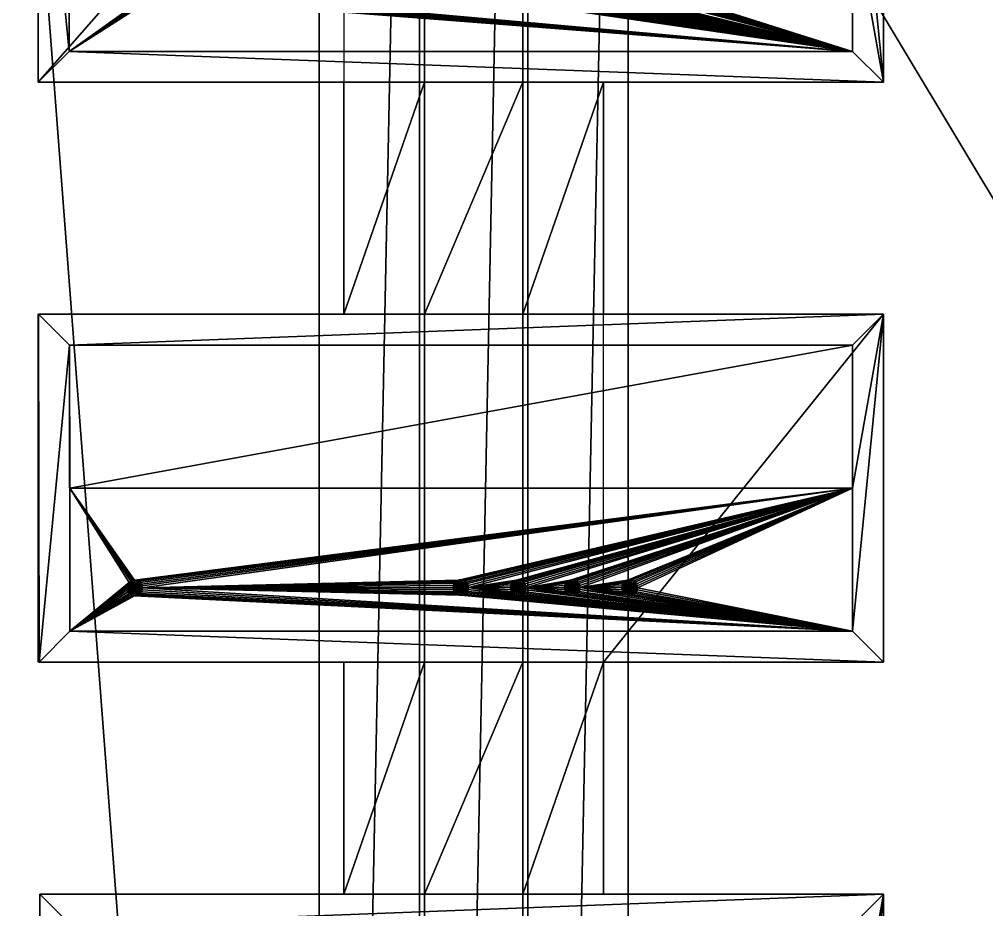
# Model space of a CAD drawing. Header units: millimetres. Extents: x -2 to 845, y -2 to 957.
# Drawn here: x 116.2 to 241.4, y 462 to 577.1 of the extents above; entities that cross this region are included whole.
import ezdxf

# ---------------------------------------------------------------- set-up
doc = ezdxf.new("R2010")
doc.units = ezdxf.units.MM
doc.header["$LTSCALE"] = 25.4

msp = doc.modelspace()

# ---------------------------------------------------------------- linework, layer by layer
for p, q in [((168, 120, 105), (168, 759, 105)), ((168.63, 758.37, 106), (168.63, 120.63, 106)), ((181.37, 120.63, 106), (181.37, 758.37, 106)), ((182, 759, 105), (182, 120, 105)), ((195, 729, 85), (195, 120, 85)), ((195, 729, 105), (195, 120, 105)), ((195, 729, 105), (195, 120, 105)), ((195, 729, 85), (195, 120, 85)), ((155, 120, 85), (155, 644, 85)), ((155, 120, 105), (155, 644, 105)), ((155, 120, 105), (155, 644, 105)), ((155, 120, 85), (155, 644, 85)), ((118.66, 614, 110), (118.66, 569, 110)), ((118.66, 614, 110), (118.66, 569, 110)), ((118.66, 614, 224), (118.66, 569, 224)), ((118.66, 614, 224), (118.66, 569, 224)), ((158.2, 614, 110), (158.2, 569, 110)), ((228, 569, 110), (228, 614, 110)), ((228, 569, 224), (228, 614, 224)), ((228, 569, 224), (228, 614, 224)), ((122.66, 591.5, 225), (122.66, 573, 225)), ((122.66, 591.5, 224), (122.66, 573, 224)), ((122.66, 591.5, 225), (122.66, 573, 225)), ((122.66, 591.5, 224), (122.66, 573, 224)), ((224, 573, 225), (224, 591.5, 225)), ((224, 573, 224), (224, 591.5, 224)), ((224, 573, 225), (224, 591.5, 225)), ((224, 573, 224), (224, 591.5, 224)), ((122.66, 573, 225), (224, 573, 225)), ((122.66, 573, 224), (224, 573, 224)), ((122.66, 573, 225), (224, 573, 225)), ((122.66, 573, 225), (122.66, 573, 224)), ((122.66, 573, 224), (224, 573, 224)), ((122.66, 573, 225), (122.66, 573, 224)), ((224, 573, 225), (224, 573, 224)), ((224, 573, 225), (224, 573, 224)), ((118.66, 569, 110), (158.2, 569, 110)), ((118.66, 569, 110), (158.2, 569, 110)), ((118.66, 569, 110), (118.66, 569, 224)), ((118.66, 569, 224), (228, 569, 224)), ((118.66, 569, 110), (118.66, 569, 224)), ((118.66, 569, 224), (228, 569, 224)), ((158.2, 569, 110), (168.63, 569, 110)), ((158.2, 569, 110), (158.2, 539, 110)), ((158.2, 569, 110), (168.63, 569, 110)), ((168.63, 569, 110), (181.37, 569, 110)), ((168.63, 569, 110), (168.63, 539, 110)), ((168.63, 569, 110), (168.63, 539, 110)), ((168.63, 569, 110), (181.37, 569, 110)), ((181.37, 569, 110), (191.77, 569, 110)), ((181.37, 539, 110), (181.37, 569, 110)), ((181.37, 539, 110), (181.37, 569, 110)), ((181.37, 569, 110), (191.77, 569, 110)), ((191.77, 569, 110), (228, 569, 110)), ((191.77, 539, 110), (191.77, 569, 110)), ((228, 569, 110), (228, 569, 224)), ((228, 569, 110), (228, 569, 224)), ((118.66, 494, 110), (118.66, 539, 110)), ((118.66, 539, 110), (118.7, 539, 110)), ((118.77, 494, 110), (118.7, 539, 110)), ((118.77, 494, 110), (118.7, 539, 110)), ((118.7, 539, 110), (118.7, 539, 224)), ((118.77, 494, 224), (118.7, 539, 224)), ((118.7, 539, 110), (158.2, 539, 110)), ((118.7, 539, 224), (228, 539, 224)), ((118.7, 539, 110), (118.7, 539, 224)), ((118.7, 539, 224), (228, 539, 224)), ((118.77, 494, 224), (118.7, 539, 224)), ((158.2, 539, 110), (168.63, 539, 110)), ((158.2, 539, 110), (168.63, 539, 110)), ((168.63, 539, 110), (181.37, 539, 110)), ((168.63, 539, 110), (181.37, 539, 110)), ((181.37, 539, 110), (191.77, 539, 110)), ((181.37, 539, 110), (191.77, 539, 110)), ((191.77, 494, 110), (191.77, 539, 110)), ((191.77, 539, 110), (228, 539, 110)), ((191.77, 539, 110), (228, 539, 110)), ((228, 539, 110), (228, 494, 110)), ((228, 539, 110), (228, 494, 110)), ((228, 539, 110), (228, 539, 224)), ((228, 539, 224), (228, 494, 224)), ((228, 539, 110), (228, 539, 224)), ((228, 539, 224), (228, 494, 224)), ((122.71, 535, 225), (122.74, 516.5, 225)), ((224, 535, 225), (122.71, 535, 225)), ((224, 535, 224), (122.71, 535, 224)), ((122.71, 535, 224), (122.74, 516.5, 224)), ((224, 535, 225), (122.71, 535, 225)), ((122.71, 535, 225), (122.71, 535, 224)), ((224, 535, 224), (122.71, 535, 224)), ((122.71, 535, 225), (122.74, 516.5, 225)), ((122.71, 535, 224), (122.74, 516.5, 224)), ((122.71, 535, 225), (122.71, 535, 224)), ((224, 516.5, 225), (224, 535, 225)), ((224, 516.5, 224), (224, 535, 224)), ((224, 535, 225), (224, 535, 224)), ((224, 516.5, 225), (224, 535, 225)), ((224, 535, 225), (224, 535, 224)), ((224, 516.5, 224), (224, 535, 224)), ((122.74, 516.5, 225), (122.77, 498, 225)), ((122.74, 516.5, 225), (224, 516.5, 225)), ((122.74, 516.5, 225), (224, 516.5, 225)), ((122.74, 516.5, 224), (122.77, 498, 224)), ((122.74, 516.5, 225), (122.74, 516.5, 224)), ((122.74, 516.5, 225), (122.77, 498, 225)), ((122.74, 516.5, 224), (122.77, 498, 224)), ((122.74, 516.5, 225), (122.74, 516.5, 224)), ((224, 498, 225), (224, 516.5, 225)), ((224, 498, 224), (224, 516.5, 224)), ((224, 498, 225), (224, 516.5, 225)), ((224, 516.5, 225), (224, 516.5, 224)), ((224, 498, 224), (224, 516.5, 224)), ((224, 516.5, 225), (224, 516.5, 224)), ((122.77, 498, 225), (224, 498, 225)), ((122.77, 498, 224), (224, 498, 224)), ((122.77, 498, 225), (122.77, 498, 224)), ((122.77, 498, 225), (224, 498, 225)), ((122.77, 498, 224), (224, 498, 224)), ((122.77, 498, 225), (122.77, 498, 224)), ((224, 498, 225), (224, 498, 224)), ((224, 498, 225), (224, 498, 224)), ((118.77, 494, 110), (118.66, 494, 110)), ((118.77, 494, 110), (118.77, 494, 224)), ((228, 494, 224), (118.77, 494, 224)), ((158.2, 494, 110), (118.77, 494, 110)), ((118.77, 494, 110), (118.77, 494, 224)), ((228, 494, 224), (118.77, 494, 224)), ((158.2, 494, 110), (158.2, 464, 110)), ((168.63, 494, 110), (158.2, 494, 110)), ((168.63, 494, 110), (158.2, 494, 110)), ((168.63, 494, 110), (168.63, 464, 110)), ((181.37, 494, 110), (168.63, 494, 110)), ((168.63, 494, 110), (168.63, 464, 110)), ((181.37, 494, 110), (168.63, 494, 110)), ((181.37, 464, 110), (181.37, 494, 110)), ((191.77, 494, 110), (181.37, 494, 110)), ((181.37, 464, 110), (181.37, 494, 110)), ((191.77, 494, 110), (181.37, 494, 110)), ((228, 494, 110), (191.77, 494, 110)), ((191.77, 464, 110), (191.77, 494, 110)), ((228, 494, 110), (191.77, 494, 110)), ((228, 494, 110), (228, 494, 224)), ((228, 494, 110), (228, 494, 224)), ((118.89, 419, 110), (118.89, 464, 110)), ((118.89, 464, 110), (118.89, 464, 224)), ((118.89, 419, 224), (118.89, 464, 224)), ((118.89, 464, 224), (228, 464, 224)), ((118.89, 464, 110), (118.89, 464, 224)), ((118.89, 464, 110), (158.2, 464, 110)), ((118.89, 419, 224), (118.89, 464, 224)), ((118.89, 464, 224), (228, 464, 224)), ((158.2, 464, 110), (168.63, 464, 110)), ((158.2, 464, 110), (168.63, 464, 110)), ((168.63, 464, 110), (181.37, 464, 110)), ((168.63, 464, 110), (181.37, 464, 110)), ((181.37, 464, 110), (191.77, 464, 110)), ((181.37, 464, 110), (191.77, 464, 110)), ((191.77, 464, 110), (228, 464, 110)), ((228, 464, 110), (228, 419, 110)), ((228, 464, 224), (228, 419, 224)), ((228, 464, 110), (228, 464, 224)), ((228, 464, 110), (228, 464, 224)), ((228, 464, 224), (228, 419, 224))]:
    msp.add_line(p, q)
at = {"extrusion": (0, 0, -1)}
for centre in [(-131.14, 503.6, -225), (-131.14, 503.6, -225), (-173.34, 503.66, -225), (-173.34, 503.66, -225), (-180.75, 503.62, -225), (-180.75, 503.62, -225), (-187.76, 503.66, -225), (-187.76, 503.66, -225), (-195.17, 503.62, -225), (-195.17, 503.62, -225)]:
    msp.add_circle(centre, 1, dxfattribs=at)

# ---------------------------------------------------------------- meshes
mesh = msp.add_polyface()
corners = [(0, -2, -2), (545, 50, -2), (0, 957, -2), (670, -2, -2), (590, 50, -2), (670, 50, -2), (670, 0, -2), (670, 955, -2), (845, 957, -2), (545, 905, -2), (590, 905, -2), (670, 905, -2), (845, 955, -2)]
mesh.append_faces([[corners[k] for k in face] for face in [(5, 3, 6), (7, 10, 11), (8, 7, 12)]], dxfattribs={"vtx0": -1})
mesh.append_faces([[corners[k] for k in face] for face in [(0, 1, 2), (1, 3, 4), (4, 3, 5), (2, 7, 8), (9, 2, 1)]], dxfattribs={"vtx0": -1, "vtx1": -1})
mesh.append_faces([[corners[k] for k in face] for face in [(7, 2, 9)]], dxfattribs={"vtx0": -1, "vtx1": -1, "vtx2": -1})
mesh.append_faces([[corners[k] for k in face] for face in [(1, 0, 3), (7, 9, 10)]], dxfattribs={"vtx0": -1, "vtx2": -1})
mesh = msp.add_polyface()
corners = [(590, -2, 25), (130, 35, 25), (130, -2, 25), (505, 50, 25), (545, 50, 25), (505, 905, 25), (590, 50, 25), (100, 920, 25), (100, 905, 25), (130, 920, 25), (130, 955, 25), (590, 955, 25), (545, 905, 25), (590, 905, 25), (100, 50, 25), (100, 35, 25)]
mesh.append_faces([[corners[k] for k in face] for face in [(0, 1, 2), (4, 0, 6), (5, 7, 8), (11, 12, 13), (1, 14, 15)]], dxfattribs={"vtx0": -1})
mesh.append_faces([[corners[k] for k in face] for face in [(3, 4, 5), (7, 5, 9), (9, 5, 10), (10, 5, 11), (12, 5, 4), (14, 1, 3)]], dxfattribs={"vtx0": -1, "vtx1": -1})
mesh.append_faces([[corners[k] for k in face] for face in [(1, 0, 3), (3, 0, 4), (11, 5, 12)]], dxfattribs={"vtx0": -1, "vtx1": -1, "vtx2": -1})
mesh = msp.add_polyface()
corners = [(0, 760, 85), (0, 270, 85), (0, 759, 85), (15, 270, 85), (115, 729, 85), (155, 760, 85), (15, 120, 85), (15, 119, 85), (155, 729, 85), (115, 644, 85), (155, 119, 85), (155, 644, 85), (155, 120, 85)]
mesh.append_faces([[corners[k] for k in face] for face in [(0, 1, 2), (4, 5, 8), (10, 11, 12)]], dxfattribs={"vtx0": -1})
mesh.append_faces([[corners[k] for k in face] for face in [(1, 0, 3), (3, 4, 6), (6, 4, 7), (7, 9, 10), (9, 7, 4)]], dxfattribs={"vtx0": -1, "vtx1": -1})
mesh.append_faces([[corners[k] for k in face] for face in [(3, 0, 4)]], dxfattribs={"vtx0": -1, "vtx1": -1, "vtx2": -1})
mesh.append_faces([[corners[k] for k in face] for face in [(4, 0, 5), (10, 9, 11)]], dxfattribs={"vtx0": -1, "vtx2": -1})
mesh = msp.add_polyface()
corners = [(168, 760, 105), (155, 729, 105), (155, 760, 105), (155, 644, 105), (155, 120, 105), (168, 120, 105), (168, 759, 105)]
mesh.append_faces([[corners[k] for k in face] for face in [(0, 1, 2), (5, 0, 6)]], dxfattribs={"vtx0": -1})
mesh.append_faces([[corners[k] for k in face] for face in [(1, 0, 3), (3, 0, 4), (4, 0, 5)]], dxfattribs={"vtx0": -1, "vtx1": -1})
mesh = msp.add_polyface()
corners = [(195, 760, 105), (182, 759, 105), (182, 760, 105), (182, 120, 105), (195, 120, 105), (195, 729, 105)]
mesh.append_faces([[corners[k] for k in face] for face in [(0, 1, 2), (4, 0, 5)]], dxfattribs={"vtx0": -1})
mesh.append_faces([[corners[k] for k in face] for face in [(1, 0, 3), (3, 0, 4)]], dxfattribs={"vtx0": -1, "vtx1": -1})
mesh = msp.add_polyface()
corners = [(651, 760, 85), (195, 729, 85), (195, 760, 85), (195, 120, 85), (650, 120, 85), (651, 120, 85)]
mesh.append_faces([[corners[k] for k in face] for face in [(0, 1, 2), (4, 0, 5)]], dxfattribs={"vtx0": -1})
mesh.append_faces([[corners[k] for k in face] for face in [(1, 0, 3), (3, 0, 4)]], dxfattribs={"vtx0": -1, "vtx1": -1})
mesh = msp.add_polyface()
corners = [(181.37, 758.37, 106), (168.63, 120.63, 106), (168.63, 758.37, 106), (181.37, 120.63, 106)]
mesh.append_faces([[corners[k] for k in face] for face in [(0, 1, 2), (1, 0, 3)]], dxfattribs={"vtx0": -1})
mesh = msp.add_polyface()
corners = [(195, 120, 105), (195, 119, 85), (195, 119, 105), (195, 120, 85), (195, 729, 105), (195, 729, 85)]
mesh.append_faces([[corners[k] for k in face] for face in [(0, 1, 2), (3, 4, 5)]], dxfattribs={"vtx0": -1})
mesh.append_faces([[corners[k] for k in face] for face in [(1, 0, 3)]], dxfattribs={"vtx0": -1, "vtx1": -1})
mesh.append_faces([[corners[k] for k in face] for face in [(3, 0, 4)]], dxfattribs={"vtx0": -1, "vtx2": -1})
mesh = msp.add_polyface()
corners = [(155, 120, 85), (155, 119, 105), (155, 119, 85), (155, 120, 105), (155, 644, 85), (155, 644, 105)]
mesh.append_faces([[corners[k] for k in face] for face in [(0, 1, 2), (3, 4, 5)]], dxfattribs={"vtx0": -1})
mesh.append_faces([[corners[k] for k in face] for face in [(1, 0, 3)]], dxfattribs={"vtx0": -1, "vtx1": -1})
mesh.append_faces([[corners[k] for k in face] for face in [(3, 0, 4)]], dxfattribs={"vtx0": -1, "vtx2": -1})
mesh = msp.add_polyface()
corners = [(158.2, 614, 110), (118.66, 569, 110), (118.66, 614, 110), (158.2, 569, 110)]
mesh.append_faces([[corners[k] for k in face] for face in [(0, 1, 2), (1, 0, 3)]], dxfattribs={"vtx0": -1})
mesh = msp.add_polyface()
corners = [(118.66, 614, 224), (118.66, 569, 110), (118.66, 569, 224), (118.66, 614, 110)]
mesh.append_faces([[corners[k] for k in face] for face in [(0, 1, 2), (1, 0, 3)]], dxfattribs={"vtx0": -1})
mesh = msp.add_polyface()
corners = [(118.66, 569, 224), (122.66, 573, 224), (118.66, 614, 224), (228, 569, 224), (224, 573, 224), (224, 591.5, 224), (224, 610, 224), (122.66, 610, 224), (228, 614, 224), (122.66, 591.5, 224)]
mesh.append_faces([[corners[k] for k in face] for face in [(7, 1, 9)]], dxfattribs={"vtx0": -1})
mesh.append_faces([[corners[k] for k in face] for face in [(0, 1, 2), (1, 3, 4), (4, 3, 5), (5, 3, 6), (2, 7, 8), (8, 6, 3)]], dxfattribs={"vtx0": -1, "vtx1": -1})
mesh.append_faces([[corners[k] for k in face] for face in [(7, 2, 1)]], dxfattribs={"vtx0": -1, "vtx1": -1, "vtx2": -1})
mesh.append_faces([[corners[k] for k in face] for face in [(1, 0, 3), (8, 7, 6)]], dxfattribs={"vtx0": -1, "vtx2": -1})
mesh = msp.add_polyface()
corners = [(228, 614, 224), (228, 569, 110), (228, 569, 224), (228, 614, 110)]
mesh.append_faces([[corners[k] for k in face] for face in [(0, 1, 2), (1, 0, 3)]], dxfattribs={"vtx0": -1})
mesh = msp.add_polyface()
corners = [(122.66, 573, 225), (132.9, 580.3, 225), (122.66, 591.5, 225), (133.11, 580.14, 225), (133.35, 580.04, 225), (133.61, 580.01, 225), (224, 573, 225), (132.74, 580.51, 225), (132.64, 580.75, 225), (132.61, 581.01, 225), (133.87, 580.04, 225), (134.11, 580.14, 225), (134.32, 580.3, 225), (134.48, 580.51, 225), (134.58, 580.75, 225), (134.61, 581.01, 225), (175.55, 580.1, 225), (175.31, 580.2, 225), (175.1, 580.36, 225), (174.94, 580.57, 225), (174.84, 580.81, 225), (174.81, 581.07, 225), (175.81, 580.07, 225), (176.07, 580.1, 225), (176.31, 580.2, 225), (176.52, 580.36, 225), (176.68, 580.57, 225), (176.78, 580.81, 225), (176.81, 581.07, 225), (182.96, 580.06, 225), (182.72, 580.16, 225), (182.52, 580.32, 225), (182.36, 580.52, 225), (182.26, 580.77, 225), (182.22, 581.02, 225), (183.22, 580.02, 225), (183.48, 580.06, 225), (183.72, 580.16, 225), (183.93, 580.32, 225), (184.09, 580.52, 225), (184.19, 580.77, 225), (184.22, 581.02, 225), (189.97, 580.1, 225), (189.73, 580.2, 225), (189.52, 580.36, 225), (189.36, 580.57, 225), (189.26, 580.81, 225), (189.23, 581.07, 225), (190.23, 580.07, 225), (190.49, 580.1, 225), (190.73, 580.2, 225), (190.94, 580.36, 225), (191.1, 580.57, 225), (191.2, 580.81, 225), (191.23, 581.07, 225), (197.38, 580.06, 225), (197.14, 580.16, 225), (196.94, 580.32, 225), (196.78, 580.52, 225), (196.68, 580.77, 225), (196.64, 581.02, 225), (197.64, 580.02, 225), (197.9, 580.06, 225), (198.14, 580.16, 225), (198.35, 580.32, 225), (198.51, 580.52, 225), (198.61, 580.77, 225), (198.64, 581.02, 225), (133.61, 582.01, 225), (224, 591.5, 225), (133.35, 581.97, 225), (133.11, 581.87, 225), (132.9, 581.71, 225), (132.74, 581.51, 225), (132.64, 581.27, 225), (133.87, 581.97, 225), (134.11, 581.87, 225), (134.32, 581.71, 225), (134.48, 581.51, 225), (134.58, 581.27, 225), (175.55, 582.03, 225), (175.31, 581.93, 225), (175.1, 581.77, 225), (174.94, 581.57, 225), (174.84, 581.33, 225), (175.81, 582.07, 225), (176.07, 582.03, 225), (176.31, 581.93, 225), (176.52, 581.77, 225), (176.68, 581.57, 225), (176.78, 581.33, 225), (182.96, 581.99, 225), (182.72, 581.89, 225), (182.52, 581.73, 225), (182.36, 581.52, 225), (182.26, 581.28, 225), (183.22, 582.02, 225), (183.48, 581.99, 225), (183.72, 581.89, 225), (183.93, 581.73, 225), (184.09, 581.52, 225), (184.19, 581.28, 225), (189.97, 582.03, 225), (189.73, 581.93, 225), (189.52, 581.77, 225), (189.36, 581.57, 225), (189.26, 581.33, 225), (190.23, 582.07, 225), (190.49, 582.03, 225), (190.73, 581.93, 225), (190.94, 581.77, 225), (191.1, 581.57, 225), (191.2, 581.33, 225), (197.38, 581.99, 225), (197.14, 581.89, 225), (196.94, 581.73, 225), (196.78, 581.52, 225), (196.68, 581.28, 225), (197.64, 582.02, 225), (197.9, 581.99, 225), (198.14, 581.89, 225), (198.35, 581.73, 225), (198.51, 581.52, 225), (198.61, 581.28, 225)]
mesh.append_faces([[corners[k] for k in face] for face in [(0, 1, 2), (1, 0, 3), (3, 0, 4), (4, 0, 5), (5, 6, 10), (10, 6, 11), (11, 6, 12), (12, 6, 13), (13, 6, 14), (14, 6, 15), (16, 6, 22), (22, 6, 23), (23, 6, 24), (24, 6, 25), (25, 6, 26), (26, 6, 27), (27, 6, 28), (29, 6, 35), (35, 6, 36), (36, 6, 37), (37, 6, 38), (38, 6, 39), (39, 6, 40), (40, 6, 41), (42, 6, 48), (48, 6, 49), (49, 6, 50), (50, 6, 51), (51, 6, 52), (52, 6, 53), (53, 6, 54), (55, 6, 61), (61, 6, 62), (62, 6, 63), (63, 6, 64), (64, 6, 65), (65, 6, 66), (66, 6, 67), (2, 68, 69), (68, 2, 70), (70, 2, 71), (71, 2, 72), (72, 2, 73), (73, 2, 74), (74, 2, 9), (80, 15, 81), (81, 15, 82), (82, 15, 83), (83, 15, 84), (84, 15, 21), (91, 28, 92), (92, 28, 93), (93, 28, 94), (94, 28, 95), (95, 28, 34), (102, 41, 103), (103, 41, 104), (104, 41, 105), (105, 41, 106), (106, 41, 47), (113, 54, 114), (114, 54, 115), (115, 54, 116), (116, 54, 117), (117, 54, 60), (69, 67, 6)]], dxfattribs={"vtx0": -1, "vtx1": -1})
mesh.append_faces([[corners[k] for k in face] for face in [(15, 6, 16), (28, 6, 29), (41, 6, 42), (54, 6, 55), (69, 15, 80), (69, 28, 91), (69, 41, 102), (69, 54, 113)]], dxfattribs={"vtx0": -1, "vtx1": -1, "vtx2": -1})
mesh.append_faces([[corners[k] for k in face] for face in [(5, 0, 6), (2, 1, 7), (2, 7, 8), (2, 8, 9), (15, 16, 17), (15, 17, 18), (15, 18, 19), (15, 19, 20), (15, 20, 21), (28, 29, 30), (28, 30, 31), (28, 31, 32), (28, 32, 33), (28, 33, 34), (41, 42, 43), (41, 43, 44), (41, 44, 45), (41, 45, 46), (41, 46, 47), (54, 55, 56), (54, 56, 57), (54, 57, 58), (54, 58, 59), (54, 59, 60), (69, 68, 75), (69, 75, 76), (69, 76, 77), (69, 77, 78), (69, 78, 79), (69, 79, 15), (69, 80, 85), (69, 85, 86), (69, 86, 87), (69, 87, 88), (69, 88, 89), (69, 89, 90), (69, 90, 28), (69, 91, 96), (69, 96, 97), (69, 97, 98), (69, 98, 99), (69, 99, 100), (69, 100, 101), (69, 101, 41), (69, 102, 107), (69, 107, 108), (69, 108, 109), (69, 109, 110), (69, 110, 111), (69, 111, 112), (69, 112, 54), (69, 113, 118), (69, 118, 119), (69, 119, 120), (69, 120, 121), (69, 121, 122), (69, 122, 123), (69, 123, 67)]], dxfattribs={"vtx0": -1, "vtx2": -1})
mesh = msp.add_polyface()
corners = [(122.66, 591.5, 225), (122.66, 573, 224), (122.66, 573, 225), (122.66, 591.5, 224)]
mesh.append_faces([[corners[k] for k in face] for face in [(0, 1, 2), (1, 0, 3)]], dxfattribs={"vtx0": -1})
mesh = msp.add_polyface()
corners = [(224, 591.5, 224), (224, 573, 225), (224, 573, 224), (224, 591.5, 225)]
mesh.append_faces([[corners[k] for k in face] for face in [(0, 1, 2), (1, 0, 3)]], dxfattribs={"vtx0": -1})
mesh = msp.add_polyface()
corners = [(224, 573, 225), (122.66, 573, 224), (224, 573, 224), (122.66, 573, 225)]
mesh.append_faces([[corners[k] for k in face] for face in [(0, 1, 2), (1, 0, 3)]], dxfattribs={"vtx0": -1})
mesh = msp.add_polyface()
corners = [(118.66, 569, 224), (158.2, 569, 110), (118.66, 569, 110), (168.63, 569, 110), (181.37, 569, 110), (191.77, 569, 110), (228, 569, 110), (228, 569, 224)]
mesh.append_faces([[corners[k] for k in face] for face in [(0, 1, 2), (6, 0, 7)]], dxfattribs={"vtx0": -1})
mesh.append_faces([[corners[k] for k in face] for face in [(1, 0, 3), (3, 0, 4), (4, 0, 5), (5, 0, 6)]], dxfattribs={"vtx0": -1, "vtx1": -1})
mesh = msp.add_polyface()
corners = [(168.63, 569, 110), (158.2, 539, 110), (158.2, 569, 110), (168.63, 539, 110)]
mesh.append_faces([[corners[k] for k in face] for face in [(0, 1, 2), (1, 0, 3)]], dxfattribs={"vtx0": -1})
mesh = msp.add_polyface()
corners = [(181.37, 569, 110), (168.63, 539, 110), (168.63, 569, 110), (181.37, 539, 110)]
mesh.append_faces([[corners[k] for k in face] for face in [(0, 1, 2), (1, 0, 3)]], dxfattribs={"vtx0": -1})
mesh = msp.add_polyface()
corners = [(191.77, 569, 110), (181.37, 539, 110), (181.37, 569, 110), (191.77, 539, 110)]
mesh.append_faces([[corners[k] for k in face] for face in [(0, 1, 2), (1, 0, 3)]], dxfattribs={"vtx0": -1})
mesh = msp.add_polyface()
corners = [(118.7, 539, 110), (118.66, 494, 110), (118.66, 539, 110), (118.77, 494, 110)]
mesh.append_faces([[corners[k] for k in face] for face in [(0, 1, 2), (1, 0, 3)]], dxfattribs={"vtx0": -1})
mesh = msp.add_polyface()
corners = [(118.7, 539, 110), (118.77, 494, 224), (118.77, 494, 110), (118.7, 539, 224)]
mesh.append_faces([[corners[k] for k in face] for face in [(0, 1, 2), (1, 0, 3)]], dxfattribs={"vtx0": -1})
mesh = msp.add_polyface()
corners = [(228, 539, 224), (191.77, 539, 110), (228, 539, 110), (181.37, 539, 110), (168.63, 539, 110), (158.2, 539, 110), (118.7, 539, 110), (118.7, 539, 224)]
mesh.append_faces([[corners[k] for k in face] for face in [(0, 1, 2), (6, 0, 7)]], dxfattribs={"vtx0": -1})
mesh.append_faces([[corners[k] for k in face] for face in [(1, 0, 3), (3, 0, 4), (4, 0, 5), (5, 0, 6)]], dxfattribs={"vtx0": -1, "vtx1": -1})
mesh = msp.add_polyface()
corners = [(118.7, 539, 224), (122.71, 535, 224), (118.77, 494, 224), (228, 539, 224), (224, 535, 224), (224, 516.5, 224), (224, 498, 224), (122.77, 498, 224), (228, 494, 224), (122.74, 516.5, 224)]
mesh.append_faces([[corners[k] for k in face] for face in [(7, 1, 9)]], dxfattribs={"vtx0": -1})
mesh.append_faces([[corners[k] for k in face] for face in [(0, 1, 2), (1, 3, 4), (4, 3, 5), (5, 3, 6), (2, 7, 8), (8, 6, 3)]], dxfattribs={"vtx0": -1, "vtx1": -1})
mesh.append_faces([[corners[k] for k in face] for face in [(7, 2, 1)]], dxfattribs={"vtx0": -1, "vtx1": -1, "vtx2": -1})
mesh.append_faces([[corners[k] for k in face] for face in [(1, 0, 3), (8, 7, 6)]], dxfattribs={"vtx0": -1, "vtx2": -1})
mesh = msp.add_polyface()
corners = [(228, 539, 110), (191.77, 494, 110), (191.77, 539, 110), (228, 494, 110)]
mesh.append_faces([[corners[k] for k in face] for face in [(0, 1, 2), (1, 0, 3)]], dxfattribs={"vtx0": -1})
mesh = msp.add_polyface()
corners = [(228, 539, 110), (228, 494, 224), (228, 494, 110), (228, 539, 224)]
mesh.append_faces([[corners[k] for k in face] for face in [(0, 1, 2), (1, 0, 3)]], dxfattribs={"vtx0": -1})
mesh = msp.add_polyface()
corners = [(224, 535, 225), (122.74, 516.5, 225), (122.71, 535, 225), (224, 516.5, 225)]
mesh.append_faces([[corners[k] for k in face] for face in [(0, 1, 2), (1, 0, 3)]], dxfattribs={"vtx0": -1})
mesh = msp.add_polyface()
corners = [(224, 535, 225), (122.71, 535, 224), (224, 535, 224), (122.71, 535, 225)]
mesh.append_faces([[corners[k] for k in face] for face in [(0, 1, 2), (1, 0, 3)]], dxfattribs={"vtx0": -1})
mesh = msp.add_polyface()
corners = [(122.71, 535, 224), (122.74, 516.5, 225), (122.74, 516.5, 224), (122.71, 535, 225)]
mesh.append_faces([[corners[k] for k in face] for face in [(0, 1, 2), (1, 0, 3)]], dxfattribs={"vtx0": -1})
mesh = msp.add_polyface()
corners = [(224, 535, 225), (224, 516.5, 224), (224, 516.5, 225), (224, 535, 224)]
mesh.append_faces([[corners[k] for k in face] for face in [(0, 1, 2), (1, 0, 3)]], dxfattribs={"vtx0": -1})
mesh = msp.add_polyface()
corners = [(122.74, 516.5, 225), (130.43, 504.31, 225), (122.77, 498, 225), (130.64, 504.47, 225), (130.88, 504.57, 225), (131.14, 504.6, 225), (224, 516.5, 225), (130.27, 504.1, 225), (130.17, 503.86, 225), (130.14, 503.6, 225), (131.4, 504.57, 225), (131.64, 504.47, 225), (131.85, 504.31, 225), (132.01, 504.1, 225), (132.11, 503.86, 225), (132.14, 503.6, 225), (173.08, 504.63, 225), (172.84, 504.53, 225), (172.63, 504.37, 225), (172.47, 504.16, 225), (172.37, 503.92, 225), (172.34, 503.66, 225), (173.34, 504.66, 225), (173.6, 504.63, 225), (173.84, 504.53, 225), (174.05, 504.37, 225), (174.2, 504.16, 225), (174.3, 503.92, 225), (174.34, 503.66, 225), (180.49, 504.59, 225), (180.25, 504.49, 225), (180.04, 504.33, 225), (179.88, 504.12, 225), (179.78, 503.88, 225), (179.75, 503.62, 225), (180.75, 504.62, 225), (181.01, 504.59, 225), (181.25, 504.49, 225), (181.46, 504.33, 225), (181.62, 504.12, 225), (181.72, 503.88, 225), (181.75, 503.62, 225), (187.5, 504.63, 225), (187.26, 504.53, 225), (187.05, 504.37, 225), (186.89, 504.16, 225), (186.79, 503.92, 225), (186.76, 503.66, 225), (187.76, 504.66, 225), (188.02, 504.63, 225), (188.26, 504.53, 225), (188.47, 504.37, 225), (188.62, 504.16, 225), (188.72, 503.92, 225), (188.76, 503.66, 225), (194.91, 504.59, 225), (194.67, 504.49, 225), (194.46, 504.33, 225), (194.3, 504.12, 225), (194.21, 503.88, 225), (194.17, 503.62, 225), (195.17, 504.62, 225), (195.43, 504.59, 225), (195.67, 504.49, 225), (195.88, 504.33, 225), (196.04, 504.12, 225), (196.14, 503.88, 225), (196.17, 503.62, 225), (131.14, 502.6, 225), (224, 498, 225), (130.88, 502.64, 225), (130.64, 502.74, 225), (130.43, 502.9, 225), (130.27, 503.1, 225), (130.17, 503.35, 225), (131.4, 502.64, 225), (131.64, 502.74, 225), (131.85, 502.9, 225), (132.01, 503.1, 225), (132.11, 503.35, 225), (173.34, 502.66, 225), (173.08, 502.7, 225), (172.84, 502.8, 225), (172.63, 502.96, 225), (172.47, 503.16, 225), (172.37, 503.41, 225), (173.6, 502.7, 225), (173.84, 502.8, 225), (174.05, 502.96, 225), (174.2, 503.16, 225), (180.75, 502.62, 225), (174.3, 503.41, 225), (180.49, 502.66, 225), (180.25, 502.76, 225), (180.04, 502.91, 225), (179.88, 503.12, 225), (179.78, 503.36, 225), (181.01, 502.66, 225), (181.25, 502.76, 225), (181.46, 502.91, 225), (181.62, 503.12, 225), (181.72, 503.36, 225), (187.76, 502.66, 225), (187.5, 502.7, 225), (187.26, 502.8, 225), (187.05, 502.96, 225), (186.89, 503.16, 225), (186.79, 503.41, 225), (188.02, 502.7, 225), (188.26, 502.8, 225), (188.47, 502.96, 225), (188.62, 503.16, 225), (188.72, 503.41, 225), (194.91, 502.66, 225), (194.67, 502.76, 225), (194.46, 502.91, 225), (194.3, 503.12, 225), (194.21, 503.36, 225), (195.17, 502.62, 225), (195.43, 502.66, 225), (195.67, 502.76, 225), (195.88, 502.91, 225), (196.04, 503.12, 225), (196.14, 503.36, 225)]
mesh.append_faces([[corners[k] for k in face] for face in [(0, 1, 2), (1, 0, 3), (3, 0, 4), (4, 0, 5), (5, 6, 10), (10, 6, 11), (11, 6, 12), (12, 6, 13), (13, 6, 14), (14, 6, 15), (16, 6, 22), (22, 6, 23), (23, 6, 24), (24, 6, 25), (25, 6, 26), (26, 6, 27), (27, 6, 28), (29, 6, 35), (35, 6, 36), (36, 6, 37), (37, 6, 38), (38, 6, 39), (39, 6, 40), (40, 6, 41), (42, 6, 48), (48, 6, 49), (49, 6, 50), (50, 6, 51), (51, 6, 52), (52, 6, 53), (53, 6, 54), (55, 6, 61), (61, 6, 62), (62, 6, 63), (63, 6, 64), (64, 6, 65), (65, 6, 66), (66, 6, 67), (2, 68, 69), (68, 2, 70), (70, 2, 71), (71, 2, 72), (72, 2, 73), (73, 2, 74), (74, 2, 9), (80, 15, 81), (81, 15, 82), (82, 15, 83), (83, 15, 84), (84, 15, 85), (85, 15, 21), (90, 91, 92), (92, 28, 93), (93, 28, 94), (94, 28, 95), (95, 28, 96), (96, 28, 34), (102, 101, 103), (103, 41, 104), (104, 41, 105), (105, 41, 106), (106, 41, 107), (107, 41, 47), (113, 54, 114), (114, 54, 115), (115, 54, 116), (116, 54, 117), (117, 54, 60), (69, 67, 6)]], dxfattribs={"vtx0": -1, "vtx1": -1})
mesh.append_faces([[corners[k] for k in face] for face in [(15, 6, 16), (28, 6, 29), (41, 6, 42), (54, 6, 55), (69, 15, 80), (69, 89, 90), (69, 101, 102), (69, 112, 113)]], dxfattribs={"vtx0": -1, "vtx1": -1, "vtx2": -1})
mesh.append_faces([[corners[k] for k in face] for face in [(5, 0, 6), (2, 1, 7), (2, 7, 8), (2, 8, 9), (15, 16, 17), (15, 17, 18), (15, 18, 19), (15, 19, 20), (15, 20, 21), (28, 29, 30), (28, 30, 31), (28, 31, 32), (28, 32, 33), (28, 33, 34), (41, 42, 43), (41, 43, 44), (41, 44, 45), (41, 45, 46), (41, 46, 47), (54, 55, 56), (54, 56, 57), (54, 57, 58), (54, 58, 59), (54, 59, 60), (69, 68, 75), (69, 75, 76), (69, 76, 77), (69, 77, 78), (69, 78, 79), (69, 79, 15), (69, 80, 86), (69, 86, 87), (69, 87, 88), (69, 88, 89), (90, 89, 91), (92, 91, 28), (69, 90, 97), (69, 97, 98), (69, 98, 99), (69, 99, 100), (69, 100, 101), (103, 101, 41), (69, 102, 108), (69, 108, 109), (69, 109, 110), (69, 110, 111), (69, 111, 112), (113, 112, 54), (69, 113, 118), (69, 118, 119), (69, 119, 120), (69, 120, 121), (69, 121, 122), (69, 122, 123), (69, 123, 67)]], dxfattribs={"vtx0": -1, "vtx2": -1})
mesh = msp.add_polyface()
corners = [(122.74, 516.5, 224), (122.77, 498, 225), (122.77, 498, 224), (122.74, 516.5, 225)]
mesh.append_faces([[corners[k] for k in face] for face in [(0, 1, 2), (1, 0, 3)]], dxfattribs={"vtx0": -1})
mesh = msp.add_polyface()
corners = [(224, 516.5, 225), (224, 498, 224), (224, 498, 225), (224, 516.5, 224)]
mesh.append_faces([[corners[k] for k in face] for face in [(0, 1, 2), (1, 0, 3)]], dxfattribs={"vtx0": -1})
mesh = msp.add_polyface()
corners = [(130.17, 503.86, 225), (130.17, 503.35, 225), (130.14, 503.6, 225), (130.27, 504.1, 225), (130.27, 503.1, 225), (130.43, 504.31, 225), (130.43, 502.9, 225), (130.64, 504.47, 225), (130.64, 502.74, 225), (130.88, 504.57, 225), (130.88, 502.64, 225), (131.14, 504.6, 225), (131.14, 502.6, 225), (131.4, 504.57, 225), (131.4, 502.64, 225), (131.64, 504.47, 225), (131.64, 502.74, 225), (131.85, 504.31, 225), (131.85, 502.9, 225), (132.01, 504.1, 225), (132.01, 503.1, 225), (132.11, 503.86, 225), (132.11, 503.35, 225), (132.14, 503.6, 225)]
mesh.append_faces([[corners[k] for k in face] for face in [(0, 1, 2), (22, 21, 23)]], dxfattribs={"vtx0": -1})
mesh.append_faces([[corners[k] for k in face] for face in [(1, 3, 4), (4, 5, 6), (6, 7, 8), (8, 9, 10), (10, 11, 12), (12, 13, 14), (14, 15, 16), (16, 17, 18), (18, 19, 20), (20, 21, 22)]], dxfattribs={"vtx0": -1, "vtx1": -1})
mesh.append_faces([[corners[k] for k in face] for face in [(1, 0, 3), (4, 3, 5), (6, 5, 7), (8, 7, 9), (10, 9, 11), (12, 11, 13), (14, 13, 15), (16, 15, 17), (18, 17, 19), (20, 19, 21)]], dxfattribs={"vtx0": -1, "vtx2": -1})
mesh = msp.add_polyface()
corners = [(172.37, 503.92, 225), (172.37, 503.41, 225), (172.34, 503.66, 225), (172.47, 504.16, 225), (172.47, 503.16, 225), (172.63, 504.37, 225), (172.63, 502.96, 225), (172.84, 504.53, 225), (172.84, 502.8, 225), (173.08, 504.63, 225), (173.08, 502.7, 225), (173.34, 504.66, 225), (173.34, 502.66, 225), (173.6, 504.63, 225), (173.6, 502.7, 225), (173.84, 504.53, 225), (173.84, 502.8, 225), (174.05, 504.37, 225), (174.05, 502.96, 225), (174.2, 504.16, 225), (174.2, 503.16, 225), (174.3, 503.92, 225), (174.3, 503.41, 225), (174.34, 503.66, 225)]
mesh.append_faces([[corners[k] for k in face] for face in [(0, 1, 2), (22, 21, 23)]], dxfattribs={"vtx0": -1})
mesh.append_faces([[corners[k] for k in face] for face in [(1, 3, 4), (4, 5, 6), (6, 7, 8), (8, 9, 10), (10, 11, 12), (12, 13, 14), (14, 15, 16), (16, 17, 18), (18, 19, 20), (20, 21, 22)]], dxfattribs={"vtx0": -1, "vtx1": -1})
mesh.append_faces([[corners[k] for k in face] for face in [(1, 0, 3), (4, 3, 5), (6, 5, 7), (8, 7, 9), (10, 9, 11), (12, 11, 13), (14, 13, 15), (16, 15, 17), (18, 17, 19), (20, 19, 21)]], dxfattribs={"vtx0": -1, "vtx2": -1})
mesh = msp.add_polyface()
corners = [(179.78, 503.88, 225), (179.78, 503.36, 225), (179.75, 503.62, 225), (179.88, 504.12, 225), (179.88, 503.12, 225), (180.04, 504.33, 225), (180.04, 502.91, 225), (180.25, 504.49, 225), (180.25, 502.76, 225), (180.49, 504.59, 225), (180.49, 502.66, 225), (180.75, 504.62, 225), (180.75, 502.62, 225), (181.01, 504.59, 225), (181.01, 502.66, 225), (181.25, 504.49, 225), (181.25, 502.76, 225), (181.46, 504.33, 225), (181.46, 502.91, 225), (181.62, 504.12, 225), (181.62, 503.12, 225), (181.72, 503.88, 225), (181.72, 503.36, 225), (181.75, 503.62, 225)]
mesh.append_faces([[corners[k] for k in face] for face in [(0, 1, 2), (22, 21, 23)]], dxfattribs={"vtx0": -1})
mesh.append_faces([[corners[k] for k in face] for face in [(1, 3, 4), (4, 5, 6), (6, 7, 8), (8, 9, 10), (10, 11, 12), (12, 13, 14), (14, 15, 16), (16, 17, 18), (18, 19, 20), (20, 21, 22)]], dxfattribs={"vtx0": -1, "vtx1": -1})
mesh.append_faces([[corners[k] for k in face] for face in [(1, 0, 3), (4, 3, 5), (6, 5, 7), (8, 7, 9), (10, 9, 11), (12, 11, 13), (14, 13, 15), (16, 15, 17), (18, 17, 19), (20, 19, 21)]], dxfattribs={"vtx0": -1, "vtx2": -1})
mesh = msp.add_polyface()
corners = [(186.79, 503.92, 225), (186.79, 503.41, 225), (186.76, 503.66, 225), (186.89, 504.16, 225), (186.89, 503.16, 225), (187.05, 504.37, 225), (187.05, 502.96, 225), (187.26, 504.53, 225), (187.26, 502.8, 225), (187.5, 504.63, 225), (187.5, 502.7, 225), (187.76, 504.66, 225), (187.76, 502.66, 225), (188.02, 504.63, 225), (188.02, 502.7, 225), (188.26, 504.53, 225), (188.26, 502.8, 225), (188.47, 504.37, 225), (188.47, 502.96, 225), (188.62, 504.16, 225), (188.62, 503.16, 225), (188.72, 503.92, 225), (188.72, 503.41, 225), (188.76, 503.66, 225)]
mesh.append_faces([[corners[k] for k in face] for face in [(0, 1, 2), (22, 21, 23)]], dxfattribs={"vtx0": -1})
mesh.append_faces([[corners[k] for k in face] for face in [(1, 3, 4), (4, 5, 6), (6, 7, 8), (8, 9, 10), (10, 11, 12), (12, 13, 14), (14, 15, 16), (16, 17, 18), (18, 19, 20), (20, 21, 22)]], dxfattribs={"vtx0": -1, "vtx1": -1})
mesh.append_faces([[corners[k] for k in face] for face in [(1, 0, 3), (4, 3, 5), (6, 5, 7), (8, 7, 9), (10, 9, 11), (12, 11, 13), (14, 13, 15), (16, 15, 17), (18, 17, 19), (20, 19, 21)]], dxfattribs={"vtx0": -1, "vtx2": -1})
mesh = msp.add_polyface()
corners = [(194.21, 503.88, 225), (194.21, 503.36, 225), (194.17, 503.62, 225), (194.3, 504.12, 225), (194.3, 503.12, 225), (194.46, 504.33, 225), (194.46, 502.91, 225), (194.67, 504.49, 225), (194.67, 502.76, 225), (194.91, 504.59, 225), (194.91, 502.66, 225), (195.17, 504.62, 225), (195.17, 502.62, 225), (195.43, 504.59, 225), (195.43, 502.66, 225), (195.67, 504.49, 225), (195.67, 502.76, 225), (195.88, 504.33, 225), (195.88, 502.91, 225), (196.04, 504.12, 225), (196.04, 503.12, 225), (196.14, 503.88, 225), (196.14, 503.36, 225), (196.17, 503.62, 225)]
mesh.append_faces([[corners[k] for k in face] for face in [(0, 1, 2), (22, 21, 23)]], dxfattribs={"vtx0": -1})
mesh.append_faces([[corners[k] for k in face] for face in [(1, 3, 4), (4, 5, 6), (6, 7, 8), (8, 9, 10), (10, 11, 12), (12, 13, 14), (14, 15, 16), (16, 17, 18), (18, 19, 20), (20, 21, 22)]], dxfattribs={"vtx0": -1, "vtx1": -1})
mesh.append_faces([[corners[k] for k in face] for face in [(1, 0, 3), (4, 3, 5), (6, 5, 7), (8, 7, 9), (10, 9, 11), (12, 11, 13), (14, 13, 15), (16, 15, 17), (18, 17, 19), (20, 19, 21)]], dxfattribs={"vtx0": -1, "vtx2": -1})
mesh = msp.add_polyface()
corners = [(122.77, 498, 225), (224, 498, 224), (122.77, 498, 224), (224, 498, 225)]
mesh.append_faces([[corners[k] for k in face] for face in [(0, 1, 2), (1, 0, 3)]], dxfattribs={"vtx0": -1})
mesh = msp.add_polyface()
corners = [(118.77, 494, 224), (158.2, 494, 110), (118.77, 494, 110), (168.63, 494, 110), (181.37, 494, 110), (191.77, 494, 110), (228, 494, 110), (228, 494, 224)]
mesh.append_faces([[corners[k] for k in face] for face in [(0, 1, 2), (6, 0, 7)]], dxfattribs={"vtx0": -1})
mesh.append_faces([[corners[k] for k in face] for face in [(1, 0, 3), (3, 0, 4), (4, 0, 5), (5, 0, 6)]], dxfattribs={"vtx0": -1, "vtx1": -1})
mesh = msp.add_polyface()
corners = [(168.63, 494, 110), (158.2, 464, 110), (158.2, 494, 110), (168.63, 464, 110)]
mesh.append_faces([[corners[k] for k in face] for face in [(0, 1, 2), (1, 0, 3)]], dxfattribs={"vtx0": -1})
mesh = msp.add_polyface()
corners = [(181.37, 494, 110), (168.63, 464, 110), (168.63, 494, 110), (181.37, 464, 110)]
mesh.append_faces([[corners[k] for k in face] for face in [(0, 1, 2), (1, 0, 3)]], dxfattribs={"vtx0": -1})
mesh = msp.add_polyface()
corners = [(191.77, 494, 110), (181.37, 464, 110), (181.37, 494, 110), (191.77, 464, 110)]
mesh.append_faces([[corners[k] for k in face] for face in [(0, 1, 2), (1, 0, 3)]], dxfattribs={"vtx0": -1})
mesh = msp.add_polyface()
corners = [(118.89, 464, 110), (118.89, 419, 224), (118.89, 419, 110), (118.89, 464, 224)]
mesh.append_faces([[corners[k] for k in face] for face in [(0, 1, 2), (1, 0, 3)]], dxfattribs={"vtx0": -1})
mesh = msp.add_polyface()
corners = [(228, 464, 224), (191.77, 464, 110), (228, 464, 110), (181.37, 464, 110), (168.63, 464, 110), (158.2, 464, 110), (118.89, 464, 110), (118.89, 464, 224)]
mesh.append_faces([[corners[k] for k in face] for face in [(0, 1, 2), (6, 0, 7)]], dxfattribs={"vtx0": -1})
mesh.append_faces([[corners[k] for k in face] for face in [(1, 0, 3), (3, 0, 4), (4, 0, 5), (5, 0, 6)]], dxfattribs={"vtx0": -1, "vtx1": -1})
mesh = msp.add_polyface()
corners = [(118.89, 464, 224), (122.89, 460, 224), (118.89, 419, 224), (228, 464, 224), (224, 460, 224), (224, 441.5, 224), (224, 423, 224), (122.89, 423, 224), (228, 419, 224), (122.89, 441.5, 224)]
mesh.append_faces([[corners[k] for k in face] for face in [(7, 1, 9)]], dxfattribs={"vtx0": -1})
mesh.append_faces([[corners[k] for k in face] for face in [(0, 1, 2), (1, 3, 4), (4, 3, 5), (5, 3, 6), (2, 7, 8), (8, 6, 3)]], dxfattribs={"vtx0": -1, "vtx1": -1})
mesh.append_faces([[corners[k] for k in face] for face in [(7, 2, 1)]], dxfattribs={"vtx0": -1, "vtx1": -1, "vtx2": -1})
mesh.append_faces([[corners[k] for k in face] for face in [(1, 0, 3), (8, 7, 6)]], dxfattribs={"vtx0": -1, "vtx2": -1})
mesh = msp.add_polyface()
corners = [(228, 464, 224), (228, 419, 110), (228, 419, 224), (228, 464, 110)]
mesh.append_faces([[corners[k] for k in face] for face in [(0, 1, 2), (1, 0, 3)]], dxfattribs={"vtx0": -1})

doc.saveas('drawing.dxf')
